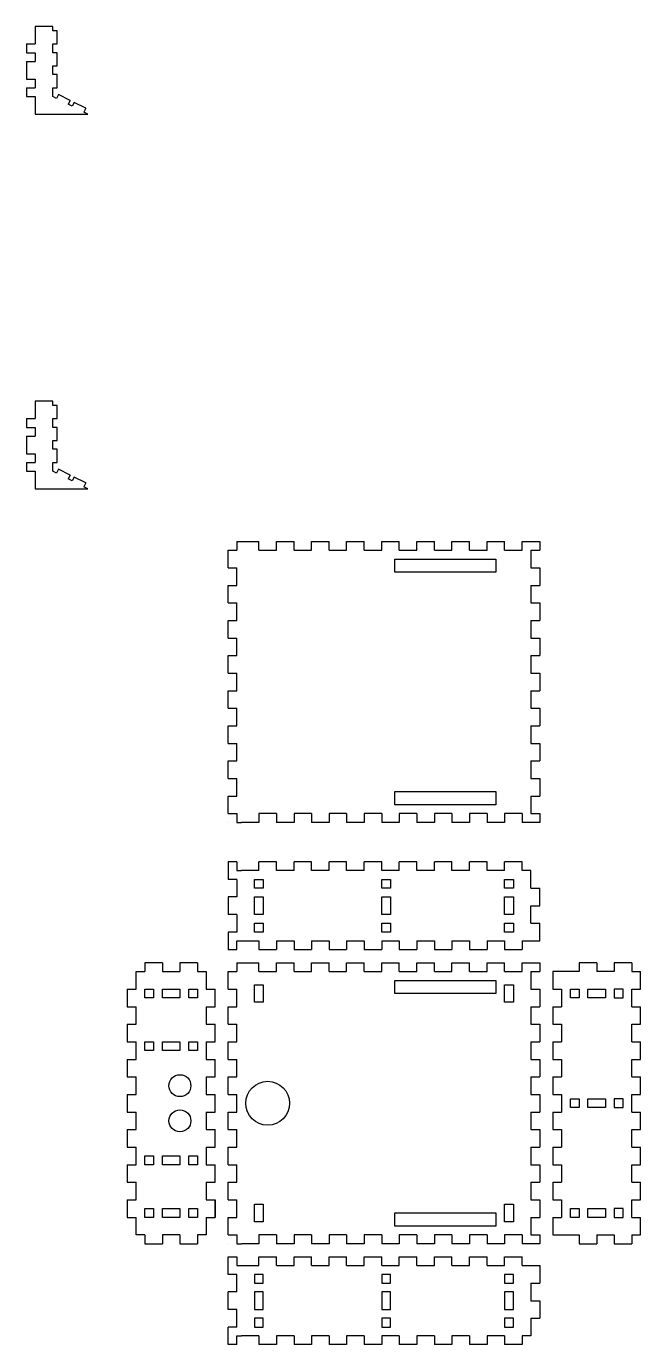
# Model space of a CAD drawing. Header units: inches. Extents: x -15.4 to 34.9, y -2.3 to 35.3.
# Drawn here: x 17.38 to 34.87, y -2.25 to 35.3 of the extents above; entities that cross this region are included whole.
import ezdxf

# ---------------------------------------------------------------- set-up
doc = ezdxf.new("R2010")
doc.units = ezdxf.units.IN
doc.header["$MEASUREMENT"] = 0
doc.layers.add('Cut', color=1, linetype='Continuous')

msp = doc.modelspace()

# ---------------------------------------------------------------- linework, layer by layer
at = {"layer": 'Cut'}
for p, q in [((17.625, 35.295), (17.625, 34.795)), ((18.125, 35.295), (17.625, 35.295)), ((18.125, 35.17), (18.125, 35.295)), ((18.25, 35.17), (18.125, 35.17)), ((18.25, 34.795), (18.25, 35.17)), ((17.375, 34.795), (17.375, 34.545)), ((17.375, 34.795), (17.625, 34.795)), ((17.375, 34.545), (17.625, 34.545)), ((17.625, 34.545), (17.625, 34.295)), ((18.125, 34.545), (18.125, 34.795)), ((18.125, 34.795), (18.25, 34.795)), ((18.25, 34.545), (18.125, 34.545)), ((18.25, 34.17), (18.25, 34.545)), ((17.375, 34.295), (17.375, 33.795)), ((17.375, 34.295), (17.625, 34.295)), ((18.125, 33.92), (18.125, 34.17)), ((18.125, 34.17), (18.25, 34.17)), ((17.375, 33.795), (17.625, 33.795)), ((17.625, 33.795), (17.625, 33.545)), ((18.25, 33.92), (18.125, 33.92)), ((18.25, 33.545), (18.25, 33.92)), ((17.375, 33.545), (17.375, 33.295)), ((17.375, 33.545), (17.625, 33.545)), ((18.125, 33.295), (18.125, 33.545)), ((18.125, 33.545), (18.25, 33.545)), ((17.375, 33.295), (17.625, 33.295)), ((17.625, 33.295), (17.625, 32.795)), ((18.231, 33.242), (18.125, 33.295)), ((18.286, 33.354), (18.231, 33.242)), ((18.622, 33.186), (18.286, 33.354)), ((18.622, 33.186), (18.566, 33.075)), ((18.678, 33.019), (18.566, 33.075)), ((18.734, 33.13), (18.678, 33.019)), ((19.069, 32.963), (18.734, 33.13)), ((17.625, 32.795), (19.125, 32.795)), ((19.069, 32.963), (19.013, 32.851)), ((19.125, 32.795), (19.013, 32.851)), ((17.625, 24.625), (17.625, 24.125)), ((18.125, 24.625), (17.625, 24.625)), ((18.125, 24.5), (18.125, 24.625)), ((18.25, 24.5), (18.125, 24.5)), ((18.25, 24.125), (18.25, 24.5)), ((17.375, 24.125), (17.375, 23.875)), ((17.375, 24.125), (17.625, 24.125)), ((18.125, 23.875), (18.125, 24.125)), ((18.125, 24.125), (18.25, 24.125)), ((17.375, 23.875), (17.625, 23.875)), ((17.625, 23.875), (17.625, 23.625)), ((18.25, 23.875), (18.125, 23.875)), ((18.25, 23.5), (18.25, 23.875)), ((17.375, 23.625), (17.375, 23.125)), ((17.375, 23.625), (17.625, 23.625)), ((18.125, 23.25), (18.125, 23.5)), ((18.125, 23.5), (18.25, 23.5)), ((17.375, 23.125), (17.625, 23.125)), ((17.625, 23.125), (17.625, 22.875)), ((18.25, 23.25), (18.125, 23.25)), ((18.25, 22.875), (18.25, 23.25)), ((17.375, 22.875), (17.375, 22.625)), ((17.375, 22.875), (17.625, 22.875)), ((17.375, 22.625), (17.625, 22.625)), ((17.625, 22.625), (17.625, 22.125)), ((18.125, 22.625), (18.125, 22.875)), ((18.125, 22.875), (18.25, 22.875)), ((18.231, 22.572), (18.125, 22.625)), ((18.286, 22.684), (18.231, 22.572)), ((18.622, 22.516), (18.286, 22.684)), ((18.622, 22.516), (18.566, 22.405)), ((18.678, 22.349), (18.566, 22.405)), ((18.734, 22.46), (18.678, 22.349)), ((19.069, 22.293), (18.734, 22.46)), ((19.069, 22.293), (19.013, 22.181)), ((19.125, 22.125), (19.013, 22.181)), ((17.625, 22.125), (19.125, 22.125)), ((23.125, 19.875), (23.125, 20.375)), ((23.125, 20.375), (23.375, 20.375)), ((23.375, 20.625), (23.375, 20.375)), ((23.375, 20.625), (23.5, 20.625)), ((23.5, 20.625), (24, 20.625)), ((24, 20.375), (24, 20.625)), ((24, 20.375), (24.5, 20.375)), ((24.5, 20.625), (25, 20.625)), ((24.5, 20.375), (24.5, 20.625)), ((25, 20.375), (25, 20.625)), ((25, 20.375), (25.5, 20.375)), ((25.5, 20.625), (26, 20.625)), ((25.5, 20.375), (25.5, 20.625)), ((26, 20.375), (26, 20.625)), ((26, 20.375), (26.5, 20.375)), ((26.5, 20.625), (27, 20.625)), ((26.5, 20.375), (26.5, 20.625)), ((27, 20.375), (27, 20.625)), ((27, 20.375), (27.5, 20.375)), ((27.5, 20.625), (28, 20.625)), ((27.5, 20.375), (27.5, 20.625)), ((28, 20.375), (28, 20.625)), ((28, 20.375), (28.5, 20.375)), ((28.5, 20.625), (29, 20.625)), ((28.5, 20.375), (28.5, 20.625)), ((29, 20.375), (29, 20.625)), ((29, 20.375), (29.5, 20.375)), ((29.5, 20.625), (30, 20.625)), ((29.5, 20.375), (29.5, 20.625)), ((30, 20.375), (30, 20.625)), ((30, 20.375), (30.5, 20.375)), ((30.5, 20.625), (31, 20.625)), ((30.5, 20.375), (30.5, 20.625)), ((31, 20.375), (31, 20.625)), ((31, 20.375), (31.5, 20.375)), ((31.5, 20.625), (32, 20.625)), ((31.5, 20.375), (31.5, 20.625)), ((31.75, 20.375), (31.75, 19.875)), ((31.75, 20.375), (32, 20.375)), ((32, 20.625), (32, 20.375)), ((27.875, 20.125), (30.75, 20.125)), ((27.875, 19.75), (27.875, 20.125)), ((30.75, 20.125), (30.75, 19.75)), ((23.125, 19.875), (23.375, 19.875)), ((23.375, 19.375), (23.375, 19.875)), ((30.75, 19.75), (27.875, 19.75)), ((31.75, 19.875), (32, 19.875)), ((32, 19.875), (32, 19.375)), ((23.125, 18.875), (23.125, 19.375)), ((23.125, 19.375), (23.375, 19.375)), ((31.75, 19.375), (31.75, 18.875)), ((31.75, 19.375), (32, 19.375)), ((23.125, 18.875), (23.375, 18.875)), ((23.375, 18.375), (23.375, 18.875)), ((31.75, 18.875), (32, 18.875)), ((32, 18.875), (32, 18.375)), ((23.125, 17.875), (23.125, 18.375)), ((23.125, 18.375), (23.375, 18.375)), ((31.75, 18.375), (31.75, 17.875)), ((31.75, 18.375), (32, 18.375)), ((23.125, 17.875), (23.375, 17.875)), ((23.375, 17.375), (23.375, 17.875)), ((31.75, 17.875), (32, 17.875)), ((32, 17.875), (32, 17.375)), ((23.125, 16.875), (23.125, 17.375)), ((23.125, 17.375), (23.375, 17.375)), ((31.75, 17.375), (31.75, 16.875)), ((31.75, 17.375), (32, 17.375)), ((23.125, 16.875), (23.375, 16.875)), ((23.375, 16.375), (23.375, 16.875)), ((31.75, 16.875), (32, 16.875)), ((32, 16.875), (32, 16.375)), ((23.125, 15.875), (23.125, 16.375)), ((23.125, 16.375), (23.375, 16.375)), ((31.75, 16.375), (31.75, 15.875)), ((31.75, 16.375), (32, 16.375)), ((23.125, 15.875), (23.375, 15.875)), ((23.375, 15.375), (23.375, 15.875)), ((31.75, 15.875), (32, 15.875)), ((32, 15.875), (32, 15.375)), ((23.125, 14.875), (23.125, 15.375)), ((23.125, 15.375), (23.375, 15.375)), ((31.75, 15.375), (31.75, 14.875)), ((31.75, 15.375), (32, 15.375)), ((23.125, 14.875), (23.375, 14.875)), ((23.375, 14.375), (23.375, 14.875)), ((31.75, 14.875), (32, 14.875)), ((32, 14.875), (32, 14.375)), ((23.125, 13.875), (23.125, 14.375)), ((23.125, 14.375), (23.375, 14.375)), ((31.75, 14.375), (31.75, 13.875)), ((31.75, 14.375), (32, 14.375)), ((23.125, 13.875), (23.375, 13.875)), ((23.375, 13.375), (23.375, 13.875)), ((31.75, 13.875), (32, 13.875)), ((32, 13.875), (32, 13.375)), ((23.125, 12.875), (23.125, 13.375)), ((23.125, 13.375), (23.375, 13.375)), ((27.875, 13.5), (30.75, 13.5)), ((27.875, 13.125), (27.875, 13.5)), ((30.75, 13.5), (30.75, 13.125)), ((31.75, 13.375), (31.75, 12.875)), ((31.75, 13.375), (32, 13.375)), ((23.125, 12.875), (23.375, 12.875)), ((23.375, 12.875), (23.375, 12.625)), ((24.5, 12.875), (24, 12.875)), ((24, 12.875), (24, 12.625)), ((24.5, 12.875), (24.5, 12.625)), ((25.5, 12.875), (25, 12.875)), ((25, 12.875), (25, 12.625)), ((25.5, 12.875), (25.5, 12.625)), ((26.5, 12.875), (26, 12.875)), ((26, 12.875), (26, 12.625)), ((26.5, 12.875), (26.5, 12.625)), ((27.5, 12.875), (27, 12.875)), ((27, 12.875), (27, 12.625)), ((27.5, 12.875), (27.5, 12.625)), ((30.75, 13.125), (27.875, 13.125)), ((28.5, 12.875), (28, 12.875)), ((28, 12.875), (28, 12.625)), ((28.5, 12.875), (28.5, 12.625)), ((29.5, 12.875), (29, 12.875)), ((29, 12.875), (29, 12.625)), ((29.5, 12.875), (29.5, 12.625)), ((30.5, 12.875), (30, 12.875)), ((30, 12.875), (30, 12.625)), ((30.5, 12.875), (30.5, 12.625)), ((31.5, 12.875), (31, 12.875)), ((31, 12.875), (31, 12.625)), ((31.5, 12.875), (31.5, 12.625)), ((31.75, 12.875), (32, 12.875)), ((32, 12.875), (32, 12.625)), ((23.125, 12.625), (23.125, 12.625)), ((23.375, 12.625), (23.5, 12.625)), ((24, 12.625), (23.5, 12.625)), ((25, 12.625), (24.5, 12.625)), ((26, 12.625), (25.5, 12.625)), ((27, 12.625), (26.5, 12.625)), ((28, 12.625), (27.5, 12.625)), ((29, 12.625), (28.5, 12.625)), ((30, 12.625), (29.5, 12.625)), ((31, 12.625), (30.5, 12.625)), ((32, 12.625), (31.5, 12.625)), ((23.375, 11.5), (23.125, 11.5)), ((23.125, 11.5), (23.125, 11)), ((23.375, 11.5), (23.375, 11.25)), ((24.5, 11.5), (24, 11.5)), ((24, 11.25), (24, 11.5)), ((24.5, 11.25), (24.5, 11.5)), ((25.5, 11.5), (25, 11.5)), ((25, 11.25), (25, 11.5)), ((25.5, 11.25), (25.5, 11.5)), ((26.5, 11.5), (26, 11.5)), ((26, 11.25), (26, 11.5)), ((26.5, 11.25), (26.5, 11.5)), ((27.5, 11.5), (27, 11.5)), ((27, 11.25), (27, 11.5)), ((27.5, 11.25), (27.5, 11.5)), ((28.5, 11.5), (28, 11.5)), ((28, 11.25), (28, 11.5)), ((28.5, 11.25), (28.5, 11.5)), ((29.5, 11.5), (29, 11.5)), ((29, 11.25), (29, 11.5)), ((29.5, 11.25), (29.5, 11.5)), ((30.5, 11.5), (30, 11.5)), ((30, 11.25), (30, 11.5)), ((30.5, 11.25), (30.5, 11.5)), ((31.5, 11.5), (31, 11.5)), ((31, 11.25), (31, 11.5)), ((31.5, 11.25), (31.5, 11.5)), ((23.375, 11), (23.125, 11)), ((23.375, 11.25), (23.375, 11.25)), ((23.375, 11.25), (23.5, 11.25)), ((23.375, 11), (23.375, 10.5)), ((24, 11.25), (23.5, 11.25)), ((23.875, 11), (24.125, 11)), ((23.875, 10.75), (23.875, 11)), ((24.125, 11), (24.125, 10.75)), ((25, 11.25), (24.5, 11.25)), ((26, 11.25), (25.5, 11.25)), ((27, 11.25), (26.5, 11.25)), ((28, 11.25), (27.5, 11.25)), ((27.5, 11), (27.75, 11)), ((27.5, 10.75), (27.5, 11)), ((27.75, 11), (27.75, 10.75)), ((29, 11.25), (28.5, 11.25)), ((30, 11.25), (29.5, 11.25)), ((31, 11.25), (30.5, 11.25)), ((31, 11), (31.25, 11)), ((31, 10.75), (31, 11)), ((31.25, 11), (31.25, 10.75)), ((31.75, 11.25), (31.5, 11.25)), ((31.75, 10.75), (31.75, 11.25)), ((24.125, 10.75), (23.875, 10.75)), ((27.75, 10.75), (27.5, 10.75)), ((31.25, 10.75), (31, 10.75)), ((31.75, 10.75), (32, 10.75)), ((32, 10.25), (32, 10.75)), ((23.125, 10.5), (23.125, 10)), ((23.375, 10.5), (23.125, 10.5)), ((23.875, 10.5), (24.125, 10.5)), ((23.875, 10), (23.875, 10.5)), ((24.125, 10.5), (24.125, 10)), ((27.5, 10.5), (27.75, 10.5)), ((27.5, 10), (27.5, 10.5)), ((27.75, 10.5), (27.75, 10)), ((31, 10.5), (31.25, 10.5)), ((31, 10), (31, 10.5)), ((31.25, 10.5), (31.25, 10)), ((31.75, 9.75), (31.75, 10.25)), ((31.75, 10.25), (32, 10.25)), ((23.375, 10), (23.125, 10)), ((23.375, 10), (23.375, 9.5)), ((24.125, 10), (23.875, 10)), ((27.75, 10), (27.5, 10)), ((31.25, 10), (31, 10)), ((23.125, 9.5), (23.125, 9)), ((23.375, 9.5), (23.125, 9.5)), ((23.875, 9.75), (24.125, 9.75)), ((23.875, 9.5), (23.875, 9.75)), ((24.125, 9.5), (23.875, 9.5)), ((24.125, 9.75), (24.125, 9.5)), ((27.5, 9.75), (27.75, 9.75)), ((27.5, 9.5), (27.5, 9.75)), ((27.75, 9.5), (27.5, 9.5)), ((27.75, 9.75), (27.75, 9.5)), ((31, 9.75), (31.25, 9.75)), ((31, 9.5), (31, 9.75)), ((31.25, 9.5), (31, 9.5)), ((31.25, 9.75), (31.25, 9.5)), ((31.75, 9.75), (32, 9.75)), ((32, 9.25), (32, 9.75)), ((23.375, 9), (23.375, 9.25)), ((23.375, 9.25), (23.5, 9.25)), ((23.5, 9.25), (24, 9.25)), ((24, 9.25), (24, 9)), ((24.5, 9.25), (25, 9.25)), ((24.5, 9.25), (24.5, 9)), ((25, 9.25), (25, 9)), ((25.5, 9.25), (26, 9.25)), ((25.5, 9.25), (25.5, 9)), ((26, 9.25), (26, 9)), ((26.5, 9.25), (27, 9.25)), ((26.5, 9.25), (26.5, 9)), ((27, 9.25), (27, 9)), ((27.5, 9.25), (28, 9.25)), ((27.5, 9.25), (27.5, 9)), ((28, 9.25), (28, 9.125)), ((28, 9.125), (28, 9)), ((28.5, 9.25), (29, 9.25)), ((28.5, 9.25), (28.5, 9)), ((29, 9.25), (29, 9)), ((29.5, 9.25), (30, 9.25)), ((29.5, 9.25), (29.5, 9)), ((30, 9.25), (30, 9)), ((30.5, 9.25), (31, 9.25)), ((30.5, 9.25), (30.5, 9)), ((31, 9.25), (31, 9)), ((31.5, 9.25), (31.75, 9.25)), ((31.5, 9.25), (31.5, 9)), ((31.75, 9.25), (32, 9.25)), ((23.125, 9), (23.375, 9)), ((24, 9), (24.5, 9)), ((25, 9), (25.5, 9)), ((26, 9), (26.5, 9)), ((27, 9), (27.5, 9)), ((28, 9), (28.5, 9)), ((29, 9), (29.5, 9)), ((30, 9), (30.5, 9)), ((31, 9), (31.5, 9)), ((20.5, 8.375), (20.75, 8.375)), ((20.5, 7.875), (20.5, 8.375)), ((21.25, 8.625), (20.75, 8.625)), ((20.75, 8.625), (20.75, 8.375)), ((21.25, 8.625), (21.25, 8.375)), ((21.25, 8.375), (21.75, 8.375)), ((22.25, 8.625), (21.75, 8.625)), ((21.75, 8.625), (21.75, 8.375)), ((22.25, 8.625), (22.25, 8.375)), ((22.25, 8.375), (22.5, 8.375)), ((22.5, 8.375), (22.5, 7.875)), ((23.125, 8.375), (23.375, 8.375)), ((23.125, 7.875), (23.125, 8.375)), ((23.375, 8.625), (23.375, 8.375)), ((23.375, 8.625), (23.5, 8.625)), ((23.5, 8.625), (24, 8.625)), ((24, 8.375), (24, 8.625)), ((24, 8.375), (24.5, 8.375)), ((24.5, 8.375), (24.5, 8.625)), ((24.5, 8.625), (25, 8.625)), ((25, 8.375), (25, 8.625)), ((25, 8.375), (25.5, 8.375)), ((25.5, 8.375), (25.5, 8.625)), ((25.5, 8.625), (26, 8.625)), ((26, 8.375), (26, 8.625)), ((26, 8.375), (26.5, 8.375)), ((26.5, 8.375), (26.5, 8.625)), ((26.5, 8.625), (27, 8.625)), ((27, 8.375), (27, 8.625)), ((27, 8.375), (27.5, 8.375)), ((27.5, 8.375), (27.5, 8.625)), ((27.5, 8.625), (28, 8.625)), ((28, 8.375), (28, 8.625)), ((28, 8.375), (28.5, 8.375)), ((28.5, 8.375), (28.5, 8.625)), ((28.5, 8.625), (29, 8.625)), ((29, 8.375), (29, 8.625)), ((29, 8.375), (29.5, 8.375)), ((29.5, 8.375), (29.5, 8.625)), ((29.5, 8.625), (30, 8.625)), ((30, 8.375), (30, 8.625)), ((30, 8.375), (30.5, 8.375)), ((30.5, 8.375), (30.5, 8.625)), ((30.5, 8.625), (31, 8.625)), ((31, 8.375), (31, 8.625)), ((31, 8.375), (31.5, 8.375)), ((31.5, 8.375), (31.5, 8.625)), ((31.5, 8.625), (32, 8.625)), ((31.75, 8.375), (31.75, 7.875)), ((31.75, 8.375), (32, 8.375)), ((32, 8.625), (32, 8.375)), ((32.375, 8.375), (32.375, 7.875)), ((32.625, 8.375), (32.375, 8.375)), ((33.125, 8.375), (32.625, 8.375)), ((33.625, 8.625), (33.125, 8.625)), ((33.125, 8.625), (33.125, 8.375)), ((33.625, 8.625), (33.625, 8.375)), ((34.125, 8.375), (33.625, 8.375)), ((34.625, 8.625), (34.125, 8.625)), ((34.125, 8.625), (34.125, 8.375)), ((34.625, 8.625), (34.625, 8.375)), ((34.625, 8.375), (34.875, 8.375)), ((34.875, 7.875), (34.875, 8.375)), ((23.875, 7.5), (23.875, 8)), ((23.875, 8), (24.125, 8)), ((24.125, 8), (24.125, 7.5)), ((27.875, 8.125), (30.75, 8.125)), ((27.875, 7.75), (27.875, 8.125)), ((30.75, 8.125), (30.75, 7.75)), ((31, 7.5), (31, 8)), ((31, 8), (31.25, 8)), ((31.25, 8), (31.25, 7.5)), ((20.25, 7.875), (20.25, 7.375)), ((20.25, 7.875), (20.5, 7.875)), ((20.75, 7.625), (20.75, 7.875)), ((20.75, 7.875), (21, 7.875)), ((21, 7.625), (20.75, 7.625)), ((21, 7.875), (21, 7.625)), ((21.25, 7.625), (21.25, 7.875)), ((21.25, 7.875), (21.75, 7.875)), ((21.75, 7.625), (21.25, 7.625)), ((21.75, 7.875), (21.75, 7.625)), ((22, 7.625), (22, 7.875)), ((22, 7.875), (22.25, 7.875)), ((22.25, 7.625), (22, 7.625)), ((22.25, 7.875), (22.25, 7.625)), ((22.5, 7.875), (22.75, 7.875)), ((22.75, 7.375), (22.75, 7.875)), ((23.125, 7.875), (23.375, 7.875)), ((23.375, 7.375), (23.375, 7.875)), ((30.75, 7.75), (27.875, 7.75)), ((31.75, 7.875), (32, 7.875)), ((32, 7.875), (32, 7.375)), ((32.375, 7.875), (32.5, 7.875)), ((32.5, 7.875), (32.625, 7.875)), ((32.625, 7.875), (32.625, 7.375)), ((32.875, 7.625), (32.875, 7.875)), ((32.875, 7.875), (33.125, 7.875)), ((33.125, 7.625), (32.875, 7.625)), ((33.125, 7.875), (33.125, 7.625)), ((33.375, 7.625), (33.375, 7.875)), ((33.375, 7.875), (33.875, 7.875)), ((33.875, 7.625), (33.375, 7.625)), ((33.875, 7.875), (33.875, 7.625)), ((34.375, 7.875), (34.125, 7.875)), ((34.125, 7.875), (34.125, 7.625)), ((34.125, 7.625), (34.375, 7.625)), ((34.375, 7.625), (34.375, 7.875)), ((34.625, 7.375), (34.625, 7.875)), ((34.625, 7.875), (34.875, 7.875)), ((20.25, 7.375), (20.5, 7.375)), ((20.5, 6.875), (20.5, 7.375)), ((22.5, 7.375), (22.5, 6.875)), ((22.5, 7.375), (22.75, 7.375)), ((23.125, 7.375), (23.375, 7.375)), ((23.125, 6.875), (23.125, 7.375)), ((24.125, 7.5), (23.875, 7.5)), ((31.25, 7.5), (31, 7.5)), ((31.75, 7.375), (32, 7.375)), ((31.75, 7.375), (31.75, 6.875)), ((32.375, 7.375), (32.375, 6.875)), ((32.375, 7.375), (32.625, 7.375)), ((34.625, 7.375), (34.875, 7.375)), ((34.875, 6.875), (34.875, 7.375)), ((20.25, 6.875), (20.25, 6.375)), ((20.25, 6.875), (20.5, 6.875)), ((22.5, 6.875), (22.75, 6.875)), ((22.75, 6.375), (22.75, 6.875)), ((23.125, 6.875), (23.375, 6.875)), ((23.375, 6.375), (23.375, 6.875)), ((31.75, 6.875), (32, 6.875)), ((32, 6.875), (32, 6.375)), ((32.375, 6.875), (32.625, 6.875)), ((32.625, 6.875), (32.625, 6.375)), ((34.625, 6.375), (34.625, 6.875)), ((34.625, 6.875), (34.875, 6.875)), ((20.25, 6.375), (20.5, 6.375)), ((20.5, 5.875), (20.5, 6.375)), ((20.75, 6.125), (20.75, 6.375)), ((20.75, 6.375), (21, 6.375)), ((21, 6.125), (20.75, 6.125)), ((21, 6.375), (21, 6.125)), ((21.25, 6.125), (21.25, 6.375)), ((21.25, 6.375), (21.75, 6.375)), ((21.75, 6.125), (21.25, 6.125)), ((21.75, 6.375), (21.75, 6.125)), ((22, 6.125), (22, 6.375)), ((22, 6.375), (22.25, 6.375)), ((22.25, 6.125), (22, 6.125)), ((22.25, 6.375), (22.25, 6.125)), ((22.5, 6.375), (22.5, 5.875)), ((22.5, 6.375), (22.75, 6.375)), ((23.125, 6.375), (23.375, 6.375)), ((23.125, 5.875), (23.125, 6.375)), ((31.75, 6.375), (32, 6.375)), ((31.75, 6.375), (31.75, 5.875)), ((32.375, 6.375), (32.375, 5.875)), ((32.375, 6.375), (32.625, 6.375)), ((34.625, 6.375), (34.875, 6.375)), ((34.875, 5.875), (34.875, 6.375)), ((20.25, 5.875), (20.25, 5.375)), ((20.25, 5.875), (20.5, 5.875)), ((22.5, 5.875), (22.75, 5.875)), ((22.75, 5.375), (22.75, 5.875)), ((23.125, 5.875), (23.375, 5.875)), ((23.375, 5.375), (23.375, 5.875)), ((31.75, 5.875), (32, 5.875)), ((32, 5.875), (32, 5.375)), ((32.375, 5.875), (32.625, 5.875)), ((32.625, 5.875), (32.625, 5.375)), ((34.625, 5.375), (34.625, 5.875)), ((34.625, 5.875), (34.875, 5.875)), ((20.25, 5.375), (20.5, 5.375)), ((20.5, 4.875), (20.5, 5.375)), ((22.5, 5.375), (22.5, 4.875)), ((22.5, 5.375), (22.75, 5.375)), ((23.125, 5.375), (23.375, 5.375)), ((23.125, 4.875), (23.125, 5.375)), ((31.75, 5.375), (32, 5.375)), ((31.75, 5.375), (31.75, 4.875)), ((32.375, 5.375), (32.375, 4.875)), ((32.375, 5.375), (32.625, 5.375)), ((34.625, 5.375), (34.875, 5.375)), ((34.875, 4.875), (34.875, 5.375)), ((20.25, 4.875), (20.25, 4.375)), ((20.25, 4.875), (20.5, 4.875)), ((22.5, 4.875), (22.75, 4.875)), ((22.75, 4.375), (22.75, 4.875)), ((23.125, 4.875), (23.375, 4.875)), ((23.375, 4.375), (23.375, 4.875)), ((31.75, 4.875), (32, 4.875)), ((32, 4.875), (32, 4.375)), ((32.375, 4.875), (32.625, 4.875)), ((32.625, 4.875), (32.625, 4.375)), ((32.875, 4.5), (32.875, 4.75)), ((32.875, 4.75), (33.125, 4.75)), ((33.125, 4.75), (33.125, 4.5)), ((33.375, 4.5), (33.375, 4.75)), ((33.375, 4.75), (33.875, 4.75)), ((33.875, 4.75), (33.875, 4.5)), ((34.375, 4.75), (34.125, 4.75)), ((34.125, 4.75), (34.125, 4.5)), ((34.375, 4.5), (34.375, 4.75)), ((34.625, 4.375), (34.625, 4.875)), ((34.625, 4.875), (34.875, 4.875)), ((20.25, 4.375), (20.5, 4.375)), ((20.5, 3.875), (20.5, 4.375)), ((22.5, 4.375), (22.5, 3.875)), ((22.5, 4.375), (22.75, 4.375)), ((23.125, 4.375), (23.375, 4.375)), ((23.125, 3.875), (23.125, 4.375)), ((31.75, 4.375), (32, 4.375)), ((31.75, 4.375), (31.75, 3.875)), ((32.375, 4.375), (32.375, 3.875)), ((32.375, 4.375), (32.625, 4.375)), ((33.125, 4.5), (32.875, 4.5)), ((33.875, 4.5), (33.375, 4.5)), ((34.125, 4.5), (34.375, 4.5)), ((34.625, 4.375), (34.875, 4.375)), ((34.875, 3.875), (34.875, 4.375)), ((20.25, 3.875), (20.25, 3.375)), ((20.25, 3.875), (20.5, 3.875)), ((22.5, 3.875), (22.75, 3.875)), ((22.75, 3.375), (22.75, 3.875)), ((23.125, 3.875), (23.375, 3.875)), ((23.375, 3.375), (23.375, 3.875)), ((31.75, 3.875), (32, 3.875)), ((32, 3.875), (32, 3.375)), ((32.375, 3.875), (32.625, 3.875)), ((32.625, 3.875), (32.625, 3.375)), ((34.625, 3.375), (34.625, 3.875)), ((34.625, 3.875), (34.875, 3.875)), ((20.25, 3.375), (20.5, 3.375)), ((20.5, 2.875), (20.5, 3.375)), ((20.75, 2.875), (20.75, 3.125)), ((20.75, 3.125), (21, 3.125)), ((21, 3.125), (21, 2.875)), ((21.25, 2.875), (21.25, 3.125)), ((21.25, 3.125), (21.75, 3.125)), ((21.75, 3.125), (21.75, 2.875)), ((22, 2.875), (22, 3.125)), ((22, 3.125), (22.25, 3.125)), ((22.25, 3.125), (22.25, 2.875)), ((22.5, 3.375), (22.5, 2.875)), ((22.5, 3.375), (22.75, 3.375)), ((23.125, 3.375), (23.375, 3.375)), ((23.125, 2.875), (23.125, 3.375)), ((31.75, 3.375), (32, 3.375)), ((31.75, 3.375), (31.75, 2.875)), ((32.375, 3.375), (32.375, 2.875)), ((32.375, 3.375), (32.625, 3.375)), ((34.625, 3.375), (34.875, 3.375)), ((34.875, 2.875), (34.875, 3.375)), ((20.25, 2.875), (20.25, 2.375)), ((20.25, 2.875), (20.5, 2.875)), ((21, 2.875), (20.75, 2.875)), ((21.75, 2.875), (21.25, 2.875)), ((22.25, 2.875), (22, 2.875)), ((22.5, 2.875), (22.75, 2.875)), ((22.75, 2.375), (22.75, 2.875)), ((23.125, 2.875), (23.375, 2.875)), ((23.375, 2.375), (23.375, 2.875)), ((31.75, 2.875), (32, 2.875)), ((32, 2.875), (32, 2.375)), ((32.375, 2.875), (32.625, 2.875)), ((32.625, 2.875), (32.625, 2.375)), ((34.625, 2.375), (34.625, 2.875)), ((34.625, 2.875), (34.875, 2.875)), ((20.25, 2.375), (20.5, 2.375)), ((20.5, 1.875), (20.5, 2.375)), ((22.5, 2.375), (22.5, 1.875)), ((22.5, 2.375), (22.75, 2.375)), ((23.125, 2.375), (23.375, 2.375)), ((23.125, 1.875), (23.125, 2.375)), ((31.75, 2.375), (32, 2.375)), ((31.75, 2.375), (31.75, 1.875)), ((32.375, 2.375), (32.375, 1.875)), ((32.375, 2.375), (32.625, 2.375)), ((34.625, 2.375), (34.875, 2.375)), ((34.875, 1.875), (34.875, 2.375)), ((20.25, 1.875), (20.25, 1.375)), ((20.25, 1.875), (20.5, 1.875)), ((20.75, 1.375), (20.75, 1.625)), ((20.75, 1.625), (21, 1.625)), ((21, 1.625), (21, 1.375)), ((21.25, 1.375), (21.25, 1.625)), ((21.25, 1.625), (21.75, 1.625)), ((21.75, 1.625), (21.75, 1.375)), ((22, 1.375), (22, 1.625)), ((22, 1.625), (22.25, 1.625)), ((22.25, 1.625), (22.25, 1.375)), ((22.5, 1.875), (22.75, 1.875)), ((22.75, 1.375), (22.75, 1.875)), ((22.75, 1.875), (22.75, 1.375)), ((23.125, 1.875), (23.375, 1.875)), ((23.375, 1.375), (23.375, 1.875)), ((23.875, 1.25), (23.875, 1.75)), ((23.875, 1.75), (24.125, 1.75)), ((24.125, 1.75), (24.125, 1.25)), ((31, 1.25), (31, 1.75)), ((31, 1.75), (31.25, 1.75)), ((31.25, 1.75), (31.25, 1.25)), ((31.75, 1.875), (32, 1.875)), ((32, 1.875), (32, 1.375)), ((32.375, 1.875), (32.625, 1.875)), ((32.625, 1.875), (32.625, 1.375)), ((32.875, 1.375), (32.875, 1.625)), ((32.875, 1.625), (33.125, 1.625)), ((33.125, 1.625), (33.125, 1.375)), ((33.375, 1.375), (33.375, 1.625)), ((33.375, 1.625), (33.875, 1.625)), ((33.875, 1.625), (33.875, 1.375)), ((34.375, 1.625), (34.125, 1.625)), ((34.125, 1.625), (34.125, 1.375)), ((34.375, 1.375), (34.375, 1.625)), ((34.625, 1.375), (34.625, 1.875)), ((34.625, 1.875), (34.875, 1.875)), ((20.25, 1.375), (20.5, 1.375)), ((20.5, 0.875), (20.5, 1.375)), ((21, 1.375), (20.75, 1.375)), ((21.75, 1.375), (21.25, 1.375)), ((22.25, 1.375), (22, 1.375)), ((22.5, 1.375), (22.5, 0.875)), ((22.5, 1.375), (22.75, 1.375)), ((23.125, 0.875), (23.125, 1.375)), ((23.125, 1.375), (23.375, 1.375)), ((24.125, 1.25), (23.875, 1.25)), ((27.875, 1.5), (30.75, 1.5)), ((27.875, 1.125), (27.875, 1.5)), ((30.75, 1.5), (30.75, 1.125)), ((31.25, 1.25), (31, 1.25)), ((31.75, 1.375), (32, 1.375)), ((31.75, 1.375), (31.75, 0.875)), ((32.375, 1.375), (32.375, 0.875)), ((32.375, 1.375), (32.625, 1.375)), ((33.125, 1.375), (32.875, 1.375)), ((33.875, 1.375), (33.375, 1.375)), ((34.125, 1.375), (34.375, 1.375)), ((34.625, 1.375), (34.875, 1.375)), ((34.875, 0.875), (34.875, 1.375)), ((20.75, 0.875), (20.5, 0.875)), ((20.75, 0.875), (20.75, 0.625)), ((21.75, 0.875), (21.25, 0.875)), ((21.25, 0.875), (21.25, 0.625)), ((21.75, 0.875), (21.75, 0.625)), ((22.5, 0.875), (22.25, 0.875)), ((22.25, 0.875), (22.25, 0.625)), ((23.125, 0.875), (23.375, 0.875)), ((23.375, 0.875), (23.375, 0.625)), ((24, 0.875), (24, 0.625)), ((24.5, 0.875), (24, 0.875)), ((24.5, 0.875), (24.5, 0.625)), ((25, 0.875), (25, 0.625)), ((25.5, 0.875), (25, 0.875)), ((25.5, 0.875), (25.5, 0.625)), ((26, 0.875), (26, 0.625)), ((26.5, 0.875), (26, 0.875)), ((26.5, 0.875), (26.5, 0.625)), ((27, 0.875), (27, 0.625)), ((27.5, 0.875), (27, 0.875)), ((27.5, 0.875), (27.5, 0.625)), ((30.75, 1.125), (27.875, 1.125)), ((28, 0.875), (28, 0.625)), ((28.5, 0.875), (28, 0.875)), ((28.5, 0.875), (28.5, 0.625)), ((29, 0.875), (29, 0.625)), ((29.5, 0.875), (29, 0.875)), ((29.5, 0.875), (29.5, 0.625)), ((30, 0.875), (30, 0.625)), ((30.5, 0.875), (30, 0.875)), ((30.5, 0.875), (30.5, 0.625)), ((31.5, 0.875), (31, 0.875)), ((31, 0.875), (31, 0.625)), ((31.5, 0.875), (31.5, 0.625)), ((31.75, 0.875), (32, 0.875)), ((32, 0.875), (32, 0.625)), ((32.375, 0.875), (32.625, 0.875)), ((32.625, 0.875), (33.125, 0.875)), ((33.125, 0.875), (33.125, 0.625)), ((33.625, 0.875), (34.125, 0.875)), ((33.625, 0.875), (33.625, 0.625)), ((34.125, 0.875), (34.125, 0.625)), ((34.625, 0.875), (34.625, 0.625)), ((34.625, 0.875), (34.875, 0.875)), ((20.75, 0.625), (21.25, 0.625)), ((21.75, 0.625), (22.25, 0.625)), ((23.125, 0.625), (23.125, 0.625)), ((23.375, 0.625), (23.5, 0.625)), ((24, 0.625), (23.5, 0.625)), ((25, 0.625), (24.5, 0.625)), ((26, 0.625), (25.5, 0.625)), ((27, 0.625), (26.5, 0.625)), ((28, 0.625), (27.5, 0.625)), ((29, 0.625), (28.5, 0.625)), ((30, 0.625), (29.5, 0.625)), ((31, 0.625), (30.5, 0.625)), ((32, 0.625), (31.5, 0.625)), ((33.125, 0.625), (33.625, 0.625)), ((34.125, 0.625), (34.625, 0.625)), ((23.125, 0.25), (23.375, 0.25)), ((23.125, -0.25), (23.125, 0.25)), ((23.375, 0.25), (23.375, 0)), ((23.5, 0), (24, 0)), ((24, 0.25), (24.5, 0.25)), ((24, 0), (24, 0.25)), ((24.5, 0), (24.5, 0.25)), ((24.5, 0), (25, 0)), ((25, 0.25), (25.5, 0.25)), ((25, 0), (25, 0.25)), ((25.5, 0), (25.5, 0.25)), ((25.5, 0), (26, 0)), ((26, 0.25), (26.5, 0.25)), ((26, 0), (26, 0.25)), ((26.5, 0), (26.5, 0.25)), ((26.5, 0), (27, 0)), ((27, 0.25), (27.5, 0.25)), ((27, 0), (27, 0.25)), ((27.5, 0), (27.5, 0.25)), ((27.5, 0), (28, 0)), ((28, 0.25), (28.5, 0.25)), ((28, 0.125), (28, 0.25)), ((28, 0), (28, 0.125)), ((28.5, 0), (28.5, 0.25)), ((28.5, 0), (29, 0)), ((29, 0.25), (29.5, 0.25)), ((29, 0), (29, 0.25)), ((29.5, 0), (29.5, 0.25)), ((29.5, 0), (30, 0)), ((30, 0.25), (30.5, 0.25)), ((30, 0), (30, 0.25)), ((30.5, 0), (30.5, 0.25)), ((30.5, 0), (31, 0)), ((31, 0.25), (31.5, 0.25)), ((31, 0), (31, 0.25)), ((31.5, 0), (31.5, 0.25)), ((31.5, 0), (31.75, 0)), ((31.75, 0), (32, 0)), ((32, 0), (32, -0.5)), ((23.375, -0.25), (23.125, -0.25)), ((23.375, 0), (23.5, 0)), ((23.375, -0.75), (23.375, -0.25)), ((24.125, -0.25), (23.875, -0.25)), ((23.875, -0.25), (23.875, -0.5)), ((24.125, -0.5), (24.125, -0.25)), ((27.75, -0.25), (27.5, -0.25)), ((27.5, -0.25), (27.5, -0.5)), ((27.75, -0.5), (27.75, -0.25)), ((31.25, -0.25), (31, -0.25)), ((31, -0.25), (31, -0.5)), ((31.25, -0.5), (31.25, -0.25)), ((23.125, -1.25), (23.125, -0.75)), ((23.375, -0.75), (23.125, -0.75)), ((23.875, -0.5), (24.125, -0.5)), ((24.125, -0.75), (23.875, -0.75)), ((23.875, -0.75), (23.875, -1.25)), ((24.125, -1.25), (24.125, -0.75)), ((27.5, -0.5), (27.75, -0.5)), ((27.75, -0.75), (27.5, -0.75)), ((27.5, -0.75), (27.5, -1.25)), ((27.75, -1.25), (27.75, -0.75)), ((31, -0.5), (31.25, -0.5)), ((31.25, -0.75), (31, -0.75)), ((31, -0.75), (31, -1.25)), ((31.25, -1.25), (31.25, -0.75)), ((31.75, -0.5), (31.75, -1)), ((31.75, -0.5), (32, -0.5)), ((31.75, -1), (32, -1)), ((32, -1), (32, -1.5)), ((23.375, -1.25), (23.125, -1.25)), ((23.375, -1.75), (23.375, -1.25)), ((23.875, -1.25), (24.125, -1.25)), ((24.125, -1.5), (23.875, -1.5)), ((23.875, -1.5), (23.875, -1.75)), ((24.125, -1.75), (24.125, -1.5)), ((27.5, -1.25), (27.75, -1.25)), ((27.75, -1.5), (27.5, -1.5)), ((27.5, -1.5), (27.5, -1.75)), ((27.75, -1.75), (27.75, -1.5)), ((31, -1.25), (31.25, -1.25)), ((31.25, -1.5), (31, -1.5)), ((31, -1.5), (31, -1.75)), ((31.25, -1.75), (31.25, -1.5)), ((31.75, -1.5), (31.75, -2)), ((31.75, -1.5), (32, -1.5)), ((23.125, -2.25), (23.125, -1.75)), ((23.375, -1.75), (23.125, -1.75)), ((23.875, -1.75), (24.125, -1.75)), ((27.5, -1.75), (27.75, -1.75)), ((31, -1.75), (31.25, -1.75)), ((23.375, -2.25), (23.125, -2.25)), ((23.375, -2), (23.375, -2)), ((23.375, -2.25), (23.375, -2)), ((23.375, -2), (23.5, -2)), ((24, -2), (23.5, -2)), ((24, -2), (24, -2.25)), ((24.5, -2.25), (24, -2.25)), ((25, -2), (24.5, -2)), ((24.5, -2), (24.5, -2.25)), ((25, -2), (25, -2.25)), ((25.5, -2.25), (25, -2.25)), ((26, -2), (25.5, -2)), ((25.5, -2), (25.5, -2.25)), ((26, -2), (26, -2.25)), ((26.5, -2.25), (26, -2.25)), ((27, -2), (26.5, -2)), ((26.5, -2), (26.5, -2.25)), ((27, -2), (27, -2.25)), ((27.5, -2.25), (27, -2.25)), ((28, -2), (27.5, -2)), ((27.5, -2), (27.5, -2.25)), ((28, -2), (28, -2.25)), ((28.5, -2.25), (28, -2.25)), ((29, -2), (28.5, -2)), ((28.5, -2), (28.5, -2.25)), ((29, -2), (29, -2.25)), ((29.5, -2.25), (29, -2.25)), ((30, -2), (29.5, -2)), ((29.5, -2), (29.5, -2.25)), ((30, -2), (30, -2.25)), ((30.5, -2.25), (30, -2.25)), ((31, -2), (30.5, -2)), ((30.5, -2), (30.5, -2.25)), ((31, -2), (31, -2.25)), ((31.5, -2.25), (31, -2.25)), ((31.75, -2), (31.5, -2)), ((31.5, -2), (31.5, -2.25))]:
    msp.add_line(p, q, dxfattribs=at)
for centre, radius in [((21.75, 5.125), 0.312), ((24.25, 4.625), 0.625), ((21.75, 4.125), 0.312)]:
    msp.add_circle(centre, radius, dxfattribs=at)

doc.saveas('drawing.dxf')
